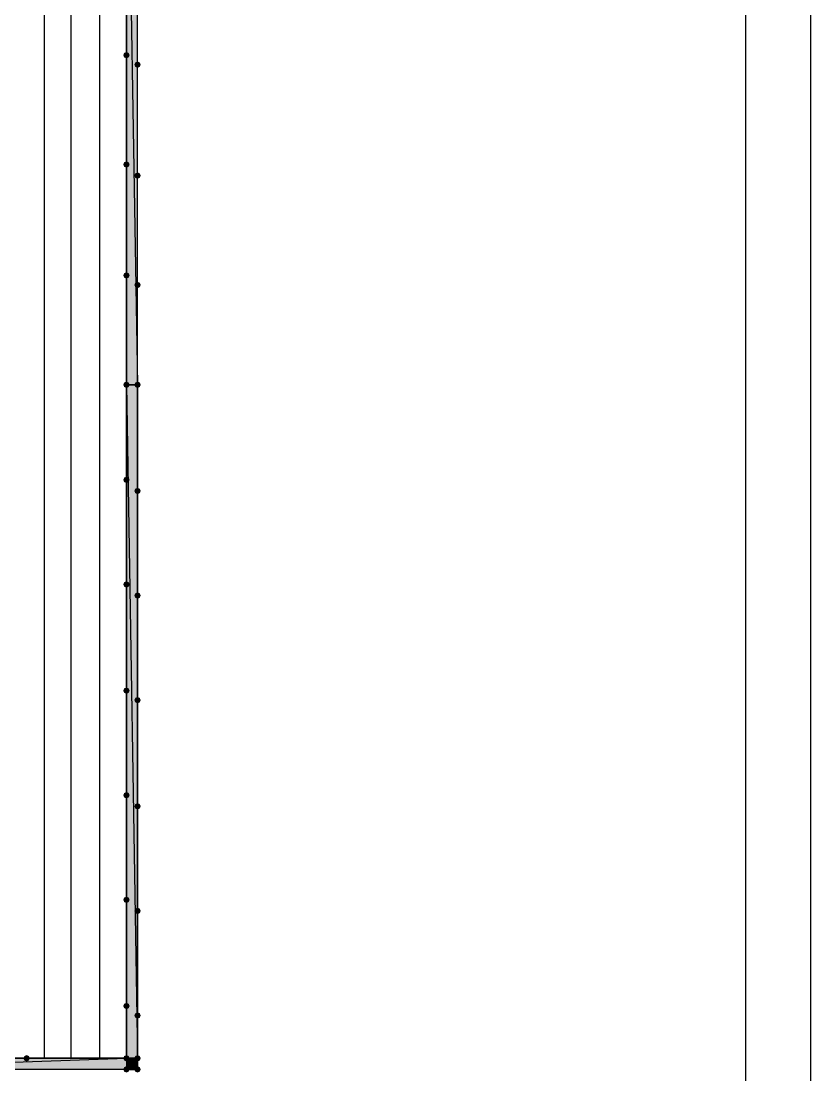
# Model space of a CAD drawing. Header units: millimetres. Extents: x 0 to 420, y 0 to 297.
# Drawn here: x 398.97 to 420.07, y 136.67 to 164.82 of the extents above; entities that cross this region are included whole.
import ezdxf

# ---------------------------------------------------------------- set-up
doc = ezdxf.new("R2010")
doc.units = ezdxf.units.MM
doc.layers.get('0').update_dxf_attribs({"linetype": 'CONTINUOUS'})

msp = doc.modelspace()

# ---------------------------------------------------------------- hatches: boundary and pattern name
at = {"true_color": 0x000007}
h = msp.add_hatch(color=0, dxfattribs=at)
h.paths.add_polyline_path([(401.785667, 155.109333), (401.785667, 172.466), (402.082, 155.109333)], flags=0)
h.paths.add_polyline_path([(401.785667, 172.466), (402.082, 155.109333), (402.082, 172.466)], flags=0)
at = {"true_color": 0x0000fe}
for points in [[(401.870333, 163.914667), (401.845463, 163.854871), (401.785667, 163.83), (401.725871, 163.854871), (401.701, 163.914667), (401.725871, 163.974462), (401.785667, 163.999333), (401.845462, 163.974463)], [(402.166667, 163.660667), (402.141796, 163.600871), (402.082, 163.576), (402.022204, 163.600871), (401.997333, 163.660667), (402.022204, 163.720462), (402.082, 163.745333), (402.141796, 163.720463)], [(401.870333, 160.993667), (401.845463, 160.933871), (401.785667, 160.909), (401.725871, 160.933871), (401.701, 160.993667), (401.725871, 161.053462), (401.785667, 161.078333), (401.845462, 161.053463)], [(402.166667, 160.697333), (402.141796, 160.637537), (402.082, 160.612667), (402.022204, 160.637537), (401.997333, 160.697333), (402.022204, 160.757129), (402.082, 160.782), (402.141796, 160.757129)], [(401.870333, 158.030333), (401.845463, 157.970537), (401.785667, 157.945667), (401.725871, 157.970537), (401.701, 158.030333), (401.725871, 158.090129), (401.785667, 158.115), (401.845462, 158.090129)], [(402.166667, 157.776333), (402.141796, 157.716537), (402.082, 157.691667), (402.022204, 157.716537), (401.997333, 157.776333), (402.022204, 157.836129), (402.082, 157.861), (402.141796, 157.836129)], [(401.870333, 155.109333), (401.845463, 155.049537), (401.785667, 155.024667), (401.725871, 155.049537), (401.701, 155.109333), (401.725871, 155.169129), (401.785667, 155.194), (401.845462, 155.169129)], [(402.166667, 155.109333), (402.141796, 155.049537), (402.082, 155.024667), (402.022204, 155.049537), (401.997333, 155.109333), (402.022204, 155.169129), (402.082, 155.194), (402.141796, 155.169129)], [(401.870333, 152.569333), (401.845463, 152.509537), (401.785667, 152.484667), (401.725871, 152.509537), (401.701, 152.569333), (401.725871, 152.629129), (401.785667, 152.654), (401.845462, 152.629129)], [(402.166667, 152.273), (402.141796, 152.213204), (402.082, 152.188333), (402.022204, 152.213204), (401.997333, 152.273), (402.022204, 152.332796), (402.082, 152.357667), (402.141796, 152.332796)], [(401.870333, 149.775333), (401.845463, 149.715537), (401.785667, 149.690667), (401.725871, 149.715537), (401.701, 149.775333), (401.725871, 149.835129), (401.785667, 149.86), (401.845462, 149.835129)], [(402.166667, 149.479), (402.141796, 149.419204), (402.082, 149.394333), (402.022204, 149.419204), (401.997333, 149.479), (402.022204, 149.538796), (402.082, 149.563667), (402.141796, 149.538796)], [(401.870333, 146.939), (401.845463, 146.879204), (401.785667, 146.854333), (401.725871, 146.879204), (401.701, 146.939), (401.725871, 146.998796), (401.785667, 147.023667), (401.845462, 146.998796)], [(402.166667, 146.685), (402.141796, 146.625204), (402.082, 146.600333), (402.022204, 146.625204), (401.997333, 146.685), (402.022204, 146.744796), (402.082, 146.769667), (402.141796, 146.744796)], [(401.870333, 144.145), (401.845463, 144.085204), (401.785667, 144.060333), (401.725871, 144.085204), (401.701, 144.145), (401.725871, 144.204796), (401.785667, 144.229667), (401.845462, 144.204796)], [(402.166667, 143.848667), (402.141796, 143.788871), (402.082, 143.764), (402.022204, 143.788871), (401.997333, 143.848667), (402.022204, 143.908462), (402.082, 143.933333), (402.141796, 143.908463)], [(401.870333, 141.351), (401.845463, 141.291204), (401.785667, 141.266333), (401.725871, 141.291204), (401.701, 141.351), (401.725871, 141.410796), (401.785667, 141.435667), (401.845462, 141.410796)], [(402.166667, 141.054667), (402.141796, 140.994871), (402.082, 140.97), (402.022204, 140.994871), (401.997333, 141.054667), (402.022204, 141.114462), (402.082, 141.139333), (402.141796, 141.114463)], [(401.870333, 138.514667), (401.845463, 138.454871), (401.785667, 138.43), (401.725871, 138.454871), (401.701, 138.514667), (401.725871, 138.574462), (401.785667, 138.599333), (401.845462, 138.574463)], [(402.166667, 138.260667), (402.141796, 138.200871), (402.082, 138.176), (402.022204, 138.200871), (401.997333, 138.260667), (402.022204, 138.320462), (402.082, 138.345333), (402.141796, 138.320463)], [(399.203333, 137.117667), (399.178463, 137.057871), (399.118667, 137.033), (399.058871, 137.057871), (399.034, 137.117667), (399.058871, 137.177462), (399.118667, 137.202333), (399.178462, 137.177463)], [(401.870333, 137.117667), (401.845463, 137.057871), (401.785667, 137.033), (401.725871, 137.057871), (401.701, 137.117667), (401.725871, 137.177462), (401.785667, 137.202333), (401.845462, 137.177463)], [(401.870333, 137.117667), (401.845463, 137.057871), (401.785667, 137.033), (401.725871, 137.057871), (401.701, 137.117667), (401.725871, 137.177462), (401.785667, 137.202333), (401.845462, 137.177463)], [(401.870333, 137.117667), (401.845463, 137.057871), (401.785667, 137.033), (401.725871, 137.057871), (401.701, 137.117667), (401.725871, 137.177462), (401.785667, 137.202333), (401.845462, 137.177463)], [(402.166667, 137.117667), (402.141796, 137.057871), (402.082, 137.033), (402.022204, 137.057871), (401.997333, 137.117667), (402.022204, 137.177462), (402.082, 137.202333), (402.141796, 137.177463)], [(401.870333, 136.821333), (401.845463, 136.761537), (401.785667, 136.736667), (401.725871, 136.761537), (401.701, 136.821333), (401.725871, 136.881129), (401.785667, 136.906), (401.845462, 136.881129)], [(401.870333, 136.821333), (401.845463, 136.761537), (401.785667, 136.736667), (401.725871, 136.761537), (401.701, 136.821333), (401.725871, 136.881129), (401.785667, 136.906), (401.845462, 136.881129)], [(402.166667, 136.821333), (402.141796, 136.761537), (402.082, 136.736667), (402.022204, 136.761537), (401.997333, 136.821333), (402.022204, 136.881129), (402.082, 136.906), (402.141796, 136.881129)], [(402.166667, 136.821333), (402.141796, 136.761537), (402.082, 136.736667), (402.022204, 136.761537), (401.997333, 136.821333), (402.022204, 136.881129), (402.082, 136.906), (402.141796, 136.881129)], [(402.166667, 136.821333), (402.141796, 136.761537), (402.082, 136.736667), (402.022204, 136.761537), (401.997333, 136.821333), (402.022204, 136.881129), (402.082, 136.906), (402.141796, 136.881129)]]:
    msp.add_hatch(color=0, dxfattribs=at).paths.add_polyline_path(points, flags=0)
at = {"true_color": 0x000007}
h = msp.add_hatch(color=0, dxfattribs=at)
h.paths.add_polyline_path([(401.785667, 137.117667), (401.785667, 155.109333), (402.082, 137.117667)], flags=0)
h.paths.add_polyline_path([(401.785667, 155.109333), (402.082, 137.117667), (402.082, 155.109333)], flags=0)
h = msp.add_hatch(color=0, dxfattribs=at)
h.paths.add_polyline_path([(401.785667, 136.821333), (393.234333, 136.821333), (401.785667, 137.117667)], flags=0)
h.paths.add_polyline_path([(393.234333, 136.821333), (401.785667, 137.117667), (393.234333, 137.117667)], flags=0)
for points in [[(401.785667, 136.821333), (402.082, 136.821333), (401.785667, 137.117667)], [(402.082, 137.117667), (401.785667, 137.117667), (402.082, 136.821333)]]:
    msp.add_hatch(color=0, dxfattribs=at).paths.add_polyline_path(points, flags=0)

# ---------------------------------------------------------------- linework, layer by layer
at = {"color": 0, "true_color": 0x000007}
for points in [[(0.211668, 0), (420.073667, 0), (420.073667, 296.925999), (0.211668, 296.925999)], [(7.239002, 1.735667), (418.338, 1.735667), (418.338, 295.190332), (7.239002, 295.190332)], [(401.193, 219.456), (401.785667, 219.456), (401.785667, 137.117667), (401.193, 137.117667), (394.250333, 137.117667), (393.657667, 137.117667), (393.657667, 219.456), (394.250333, 219.456)], [(401.785667, 155.109333), (401.785667, 172.466), (402.082, 155.109333)], [(401.785667, 172.466), (402.082, 155.109333), (402.082, 172.466)], [(402.082, 155.109333), (402.082, 172.466), (401.785667, 172.466), (401.785667, 155.109333)], [(401.785667, 136.821333), (393.234333, 136.821333), (393.234333, 137.117667), (401.785667, 137.117667), (401.785667, 155.109333), (402.082, 155.109333), (402.082, 136.821333)], [(401.785667, 137.117667), (401.785667, 155.109333), (402.082, 137.117667)], [(401.785667, 155.109333), (402.082, 137.117667), (402.082, 155.109333)], [(401.785667, 136.821333), (393.234333, 136.821333), (401.785667, 137.117667)], [(393.234333, 136.821333), (401.785667, 137.117667), (393.234333, 137.117667)], [(401.785667, 136.821333), (402.082, 136.821333), (401.785667, 137.117667)], [(402.082, 137.117667), (401.785667, 137.117667), (402.082, 136.821333)]]:
    msp.add_lwpolyline(points, close=True, dxfattribs=at)
at = {"color": 0, "true_color": 0x0000fd}
for points in [[(399.584333, 219.456), (399.584333, 137.117667)], [(400.304, 219.456), (400.304, 137.117667)], [(401.066, 219.456), (401.066, 137.117667)]]:
    msp.add_lwpolyline(points, dxfattribs=at)
at = {"color": 0, "true_color": 0x000007}
for points in [[(402.082, 155.109333), (402.082, 172.466)], [(402.082, 137.117667), (402.082, 155.109333)], [(401.785667, 137.117667), (393.234333, 137.117667)]]:
    msp.add_lwpolyline(points, dxfattribs=at)

doc.saveas('drawing.dxf')
